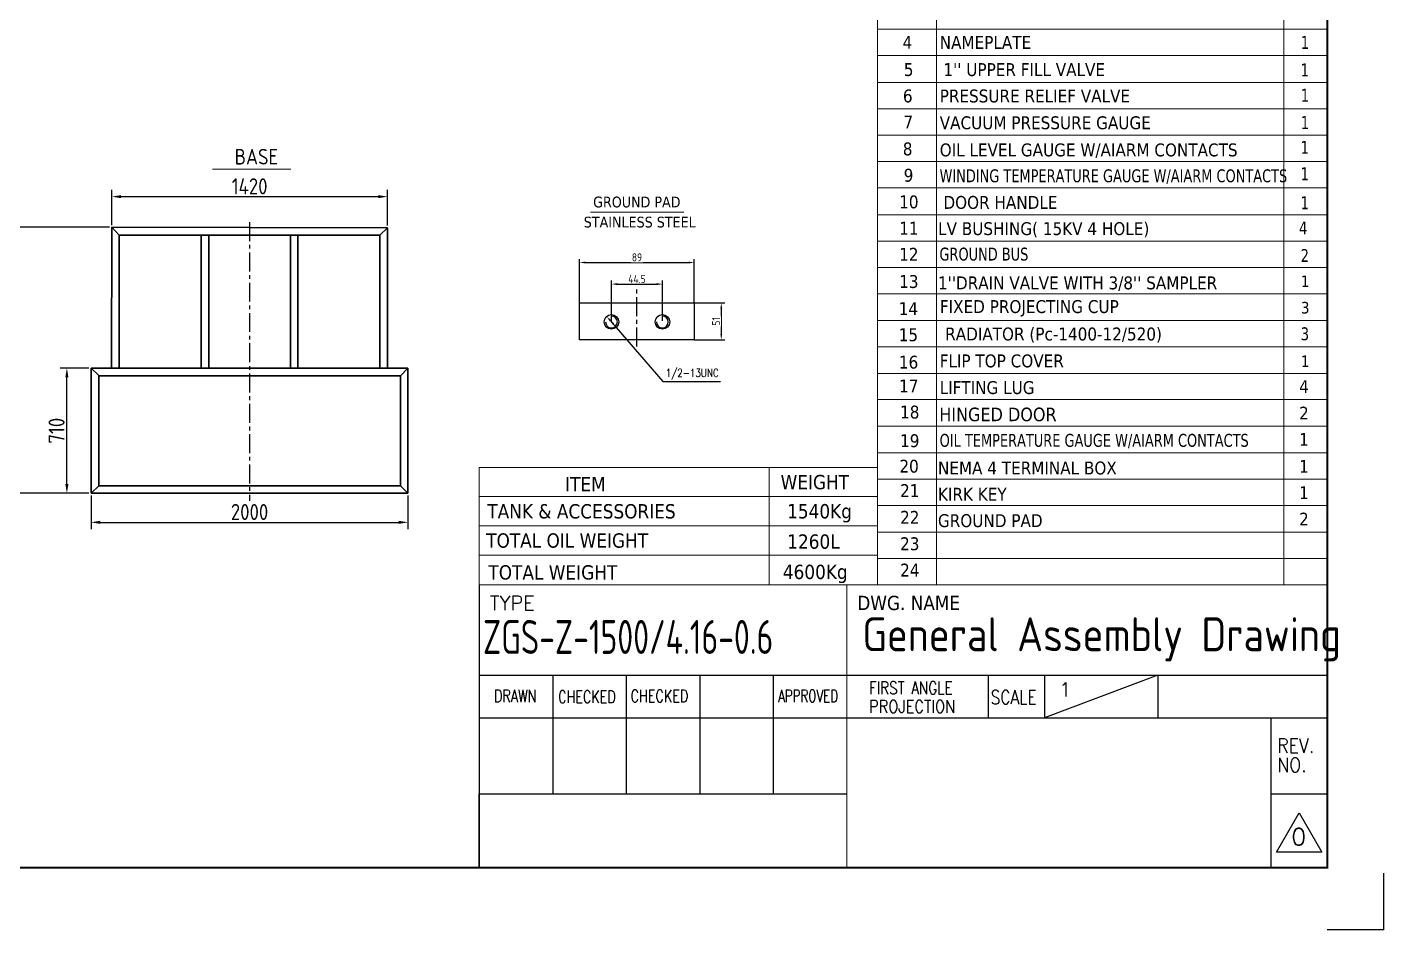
# Model space of a CAD drawing. Header units: millimetres. Extents: x 45841 to 102963, y -329287 to -163666.
# Drawn here: x 72177 to 78096, y -171429 to -167493 of the extents above; entities that cross this region are included whole.
import ezdxf

# ---------------------------------------------------------------- set-up
doc = ezdxf.new("R2010")
doc.units = ezdxf.units.MM
doc.header["$LTSCALE"] = 13
doc.linetypes.add('CENTERX2', pattern=[101.6, 63.5, -12.7, 12.7, -12.7])
for name, color, linetype in [('1', 4, 'Continuous'), ('2', 3, 'Continuous'), ('粗实线', 4, 'Continuous')]:
    doc.layers.add(name, color=color, linetype=linetype)
doc.layers.add('paper', color=254, linetype='Continuous', plot=False)
doc.layers.add('标注、文本', color=3, linetype='Continuous', lineweight=25)
doc.layers.add('铁心', color=3, linetype='Continuous', lineweight=0)
doc.styles.add('ROMANS', font='romans.shx', dxfattribs={"bigfont": 'whgtxt.shx'})
doc.styles.get("Standard").update_dxf_attribs({"font": 'gbenor.shx', "bigfont": 'gbcbig.shx'})
doc.styles.add('Tahoma$001', font='tahoma.ttf', dxfattribs={"height": 2.159784})
doc.styles.add('Tahoma_txtstyle_30.40_0_0', font='tahoma.ttf')
doc.styles.add('Tahoma_txtstyle_30.51_0_0', font='tahoma.ttf')
doc.dimstyles.new('1-15', dxfattribs={"dimscale": 20, "dimtxt": 3.5, "dimasz": 2, "dimexe": 1.5, "dimexo": 0.5, "dimgap": 0.5, "dimtad": 1, "dimtoh": 1, "dimdec": 1, "dimdsep": 46, "dimtxsty": 'Standard', "dimcen": 2.5, "dimclrd": 3, "dimclre": 3, "dimclrt": 3, "dimadec": 0, "dimazin": 2, "dimtfac": 1, "dimtdec": 1, "dimtmove": 0, "dimatfit": 2, "dimfxl": 1, "dimarcsym": 0})
doc.dimstyles.new('丁晓菲', dxfattribs={"dimscale": 10, "dimtxt": 3.5, "dimasz": 2.5, "dimexe": 1.5, "dimexo": 0, "dimgap": 0.5, "dimtad": 1, "dimtoh": 1, "dimtxsty": 'Standard', "dimcen": 2.5, "dimclrd": 3, "dimclre": 3, "dimclrt": 2, "dimadec": 0, "dimazin": 0, "dimtfac": 1, "dimtmove": 0, "dimatfit": 2, "dimfxl": 1.5, "dimarcsym": 0})

# ---------------------------------------------------------------- blocks, each defined once
blk = doc.blocks.new('*D1758')
at = {"layer": 'Defpoints', "color": 0, "transparency": 16777216}
for p in [(73749.2, -168232), (72546, -168365.8), (73749.2, -168367.4)]:
    blk.add_point(p, dxfattribs=at)
at = {"layer": '标注、文本', "color": 3, "lineweight": -2, "transparency": 16777216}
for p, q in [((72546, -168355.8), (72546, -168202)), ((73749.2, -168357.4), (73749.2, -168202)), ((72586, -168232), (73709.2, -168232))]:
    blk.add_line(p, q, dxfattribs=at)
at = {"layer": '标注、文本', "color": 3, "transparency": 16777216}
for points in [[(72586, -168225.3), (72586, -168238.6), (72546, -168232)], [(73709.2, -168225.3), (73709.2, -168238.6), (73749.2, -168232)]]:
    blk.add_solid(points, dxfattribs=at)
at = {"layer": '标注、文本', "color": 3, "transparency": 16777216, "insert": (73147.6, -168187), "char_height": 70, "attachment_point": 5}
blk.add_mtext('1420', dxfattribs=at)
blk = doc.blocks.new('*D1759')
at = {"layer": 'Defpoints', "color": 0, "transparency": 16777216}
for p in [(72546, -168365.8), (72119.5, -169525.6), (72455.9, -169525.6)]:
    blk.add_point(p, dxfattribs=at)
at = {"layer": '标注、文本', "color": 3, "lineweight": -2, "transparency": 16777216}
for p, q in [((72536, -168365.8), (72089.5, -168365.8)), ((72119.5, -168405.8), (72119.5, -169485.6)), ((72445.9, -169525.6), (72089.5, -169525.6))]:
    blk.add_line(p, q, dxfattribs=at)
at = {"layer": '标注、文本', "color": 3, "transparency": 16777216}
for points in [[(72112.8, -168405.8), (72126.2, -168405.8), (72119.5, -168365.8)], [(72112.8, -169485.6), (72126.2, -169485.6), (72119.5, -169525.6)]]:
    blk.add_solid(points, dxfattribs=at)
at = {"layer": '标注、文本', "color": 3, "transparency": 16777216, "insert": (72074.5, -168945.7), "char_height": 70, "attachment_point": 5, "rotation": 90}
blk.add_mtext('1495', dxfattribs=at)
blk = doc.blocks.new('*D1760')
at = {"layer": 'Defpoints', "color": 0, "transparency": 16777216}
for p in [(72350.3, -168979.6), (72455.9, -168979.6), (72455.9, -169525.6)]:
    blk.add_point(p, dxfattribs=at)
at = {"layer": '标注、文本', "color": 3, "lineweight": -2, "transparency": 16777216}
for p, q in [((72445.9, -168979.6), (72320.3, -168979.6)), ((72350.3, -169485.6), (72350.3, -169019.6)), ((72445.9, -169525.6), (72320.3, -169525.6))]:
    blk.add_line(p, q, dxfattribs=at)
at = {"layer": '标注、文本', "color": 3, "transparency": 16777216}
for points in [[(72343.7, -169019.6), (72357, -169019.6), (72350.3, -168979.6)], [(72343.7, -169485.6), (72357, -169485.6), (72350.3, -169525.6)]]:
    blk.add_solid(points, dxfattribs=at)
at = {"layer": '标注、文本', "color": 3, "transparency": 16777216, "insert": (72305.3, -169252.6), "char_height": 70, "attachment_point": 5, "rotation": 90}
blk.add_mtext('710', dxfattribs=at)
blk = doc.blocks.new('*D1761')
at = {"layer": 'Defpoints', "color": 0, "transparency": 16777216}
for p in [(72456, -169525.6), (73838.3, -169525.6), (73838.3, -169652.3)]:
    blk.add_point(p, dxfattribs=at)
at = {"layer": '标注、文本', "color": 3, "lineweight": -2, "transparency": 16777216}
for p, q in [((72456, -169535.6), (72456, -169682.3)), ((73838.3, -169535.6), (73838.3, -169682.3)), ((72496, -169652.3), (73798.3, -169652.3))]:
    blk.add_line(p, q, dxfattribs=at)
at = {"layer": '标注、文本', "color": 3, "transparency": 16777216}
for points in [[(72496, -169645.6), (72496, -169659), (72456, -169652.3)], [(73798.3, -169645.6), (73798.3, -169659), (73838.3, -169652.3)]]:
    blk.add_solid(points, dxfattribs=at)
at = {"layer": '标注、文本', "color": 3, "transparency": 16777216, "insert": (73147.2, -169607.3), "char_height": 70, "attachment_point": 5}
blk.add_mtext('2000', dxfattribs=at)
blk = doc.blocks.new('*D1794')
at = {"layer": 'Defpoints', "color": 0, "transparency": 16777216}
for p in [(75087.4, -168695.8), (75087.4, -168855.8), (75205.3, -168855.8)]:
    blk.add_point(p, dxfattribs=at)
at = {"layer": '标注、文本', "color": 3, "lineweight": -2, "transparency": 16777216}
for p, q in [((75087.4, -168695.8), (75220.3, -168695.8)), ((75205.3, -168720.8), (75205.3, -168830.8)), ((75087.4, -168855.8), (75220.3, -168855.8))]:
    blk.add_line(p, q, dxfattribs=at)
at = {"layer": '标注、文本', "color": 3, "transparency": 16777216}
for points in [[(75201.1, -168720.8), (75209.4, -168720.8), (75205.3, -168695.8)], [(75201.1, -168830.8), (75209.4, -168830.8), (75205.3, -168855.8)]]:
    blk.add_solid(points, dxfattribs=at)
at = {"layer": '标注、文本', "color": 2, "transparency": 16777216, "insert": (75182.8, -168775.8), "char_height": 35, "attachment_point": 5, "rotation": 90, "bg_fill": 3, "box_fill_scale": 1.1, "bg_fill_color": 256, "bg_fill_true_color": 13158600, "bg_fill_transparency": 0}
blk.add_mtext('51', dxfattribs=at)
blk = doc.blocks.new('*D1797')
at = {"layer": 'Defpoints', "color": 0, "transparency": 16777216}
for p in [(74705.5, -168754.3), (74747, -168802.4)]:
    blk.add_point(p, dxfattribs=at)
at = {"layer": '标注、文本', "color": 3, "lineweight": -2, "transparency": 16777216}
for p, q in [((74721.9, -168773.2), (74730.7, -168783.4)), ((74747, -168802.4), (74950.9, -169038.3)), ((74950.9, -169038.3), (75201.2, -169038.3))]:
    blk.add_line(p, q, dxfattribs=at)
at = {"layer": '标注、文本', "color": 3, "transparency": 16777216}
for points in [[(74725, -168770.5), (74718.7, -168775.9), (74705.5, -168754.3)], [(74733.8, -168780.7), (74727.5, -168786.2), (74747, -168802.4)]]:
    blk.add_solid(points, dxfattribs=at)
at = {"layer": '标注、文本', "color": 2, "transparency": 16777216, "insert": (75078.5, -169006.7), "char_height": 35, "attachment_point": 5, "bg_fill": 3, "box_fill_scale": 1.1, "bg_fill_color": 256, "bg_fill_true_color": 13158600, "bg_fill_transparency": 0}
blk.add_mtext('{\\Fromans,gbcbig|c134;\\W0.8;1/2-13UNC}', dxfattribs=at)
blk = doc.blocks.new('*D1795')
at = {"layer": 'Defpoints', "color": 0, "transparency": 16777216}
for p in [(74948.5, -168613.4), (74726.3, -168773.3), (74948.5, -168773.3)]:
    blk.add_point(p, dxfattribs=at)
at = {"layer": '标注、文本', "color": 3, "lineweight": -2, "transparency": 16777216}
for p, q in [((74726.3, -168773.3), (74726.3, -168598.4)), ((74751.3, -168613.4), (74923.5, -168613.4)), ((74948.5, -168773.3), (74948.5, -168598.4))]:
    blk.add_line(p, q, dxfattribs=at)
at = {"layer": '标注、文本', "color": 3, "transparency": 16777216}
for points in [[(74751.3, -168609.2), (74751.3, -168617.6), (74726.3, -168613.4)], [(74923.5, -168609.2), (74923.5, -168617.6), (74948.5, -168613.4)]]:
    blk.add_solid(points, dxfattribs=at)
at = {"layer": '标注、文本', "color": 2, "transparency": 16777216, "insert": (74837.4, -168590.9), "char_height": 35, "attachment_point": 5, "bg_fill": 3, "box_fill_scale": 1.1, "bg_fill_color": 256, "bg_fill_true_color": 13158600, "bg_fill_transparency": 0}
blk.add_mtext('44.5', dxfattribs=at)
blk = doc.blocks.new('*D1796')
at = {"layer": 'Defpoints', "color": 0, "transparency": 16777216}
for p in [(75087.4, -168519.3), (74587.4, -168695.8), (75087.4, -168695.8)]:
    blk.add_point(p, dxfattribs=at)
at = {"layer": '标注、文本', "color": 3, "lineweight": -2, "transparency": 16777216}
for p, q in [((74587.4, -168695.8), (74587.4, -168504.3)), ((74612.4, -168519.3), (75062.4, -168519.3)), ((75087.4, -168695.8), (75087.4, -168504.3))]:
    blk.add_line(p, q, dxfattribs=at)
at = {"layer": '标注、文本', "color": 3, "transparency": 16777216}
for points in [[(74612.4, -168515.2), (74612.4, -168523.5), (74587.4, -168519.3)], [(75062.4, -168515.2), (75062.4, -168523.5), (75087.4, -168519.3)]]:
    blk.add_solid(points, dxfattribs=at)
at = {"layer": '标注、文本', "color": 2, "transparency": 16777216, "insert": (74837.4, -168496.8), "char_height": 35, "attachment_point": 5, "bg_fill": 3, "box_fill_scale": 1.1, "bg_fill_color": 256, "bg_fill_true_color": 13158600, "bg_fill_transparency": 0}
blk.add_mtext('89', dxfattribs=at)

msp = doc.modelspace()

# ---------------------------------------------------------------- linework, layer by layer
at = {"layer": '1', "color": 1, "linetype": 'CENTERX2', "lineweight": -3, "ltscale": 0.1}
for p, q in [((73147.153, -168343.235), (73147.153, -169558.164)), ((74837.39, -168885.157), (74837.39, -168636.393))]:
    msp.add_line(p, q, dxfattribs=at)
at = {"layer": '1'}
for p, q in [((74587.39, -168855.828), (74587.39, -168695.828)), ((74587.39, -168695.828), (75087.39, -168695.828)), ((75087.39, -168695.828), (75087.39, -168855.828)), ((75087.39, -168855.828), (74587.39, -168855.828))]:
    msp.add_line(p, q, dxfattribs=at)
at = {"layer": '1', "const_width": 8.634}
msp.add_lwpolyline([(68377.085, -171158.034), (77849.405, -171158.034), (77849.405, -164349.804), (68377.085, -164349.804), (68377.085, -171158.034)], dxfattribs=at)
at = {"layer": '1'}
for centre in [(74726.265, -168778.328), (74948.515, -168778.328)]:
    msp.add_circle(centre, 31.75, dxfattribs=at)
at = {"layer": '2'}
for p, q in [((74149.28, -169924.659), (74149.28, -171158.034)), ((74149.28, -170319.339), (77849.405, -170319.339)), ((74469.958, -170319.339), (74469.958, -170836.56)), ((74790.635, -170319.339), (74790.635, -170836.56)), ((75111.313, -170319.339), (75111.313, -170836.56)), ((75431.99, -170319.339), (75431.99, -170836.56)), ((76369.355, -170319.339), (76369.355, -170504.345)), ((77109.38, -170319.339), (76616.03, -170504.345)), ((76616.03, -170319.339), (76616.03, -170504.345)), ((77109.38, -170319.339), (77109.38, -170504.345)), ((74149.28, -170504.345), (75752.668, -170504.345)), ((75752.668, -170504.345), (77849.405, -170504.345)), ((77602.73, -170504.345), (77602.73, -171158.034)), ((74149.28, -170836.56), (75752.668, -170836.56)), ((74149.28, -171157.237), (74149.28, -170836.56)), ((77602.73, -170836.56), (77849.405, -170836.56)), ((77627.398, -171090.166), (77726.068, -170919.265)), ((77726.068, -170919.265), (77824.738, -171090.166)), ((77824.738, -171090.166), (77627.398, -171090.166))]:
    msp.add_line(p, q, dxfattribs=at)
at = {"layer": 'paper'}
for q in [(78096.08, -171182.701), (77849.405, -171429.376)]:
    msp.add_line((78096.08, -171429.376), q, dxfattribs=at)
at = {"layer": '标注、文本', "color": 4, "lineweight": 30}
for p, q in [((72545.118, -168979.574), (72545.967, -168365.756)), ((72545.967, -168365.756), (73749.18, -168367.42)), ((72545.967, -168365.756), (72578.289, -168400.358)), ((72578.289, -168978.924), (72578.289, -168400.358)), ((72578.289, -168400.358), (73716.002, -168400.358)), ((72935.792, -168400.358), (72935.792, -168979.098)), ((72968.97, -168400.358), (72968.97, -168979.098)), ((73325.336, -168400.358), (73325.336, -168979.098)), ((73358.514, -168400.358), (73358.514, -168979.098)), ((73716.002, -168400.358), (73749.18, -168367.42)), ((73716.002, -168400.358), (73716.002, -168979.098)), ((73749.18, -168367.42), (73749.18, -168979.098)), ((72455.946, -168979.574), (73838.346, -168979.574)), ((72489.124, -169012.71), (72455.946, -168979.574)), ((73805.169, -169012.752), (73838.346, -168979.574)), ((72489.124, -169012.752), (72489.124, -169492.444)), ((72489.124, -169012.752), (73805.169, -169012.752)), ((72455.96, -169525.622), (72489.124, -169492.444)), ((73805.169, -169492.444), (73838.346, -169525.622))]:
    msp.add_line(p, q, dxfattribs=at)
at = {"layer": '粗实线', "lineweight": 30}
for p, q in [((72455.946, -168979.574), (72455.946, -169525.622)), ((73838.346, -168979.574), (73838.346, -169525.622)), ((73805.169, -169012.752), (73805.169, -169492.444)), ((72455.96, -169525.622), (73838.346, -169525.622)), ((72489.124, -169492.444), (73805.169, -169492.444))]:
    msp.add_line(p, q, dxfattribs=at)
at = {"layer": '铁心'}
for p, q in [((73327.841, -168111.502), (72985.843, -168111.502)), ((74634.617, -168299.248), (75042.236, -168299.248)), ((74149.598, -169413.068), (74149.598, -169583.175)), ((74149.598, -169583.175), (74149.598, -169413.068)), ((74149.598, -169413.068), (75887.461, -169413.068)), ((75414.093, -169413.068), (75414.093, -169583.175)), ((75414.093, -169583.175), (75414.093, -169413.068)), ((74149.598, -169540.04), (75887.461, -169540.04)), ((74149.598, -169779.637), (74149.598, -169583.175)), ((74149.598, -169583.175), (74149.598, -169779.637)), ((75414.093, -169779.637), (75414.093, -169583.175)), ((75414.093, -169583.175), (75414.093, -169779.637)), ((74149.598, -169667.541), (75887.461, -169667.541)), ((74149.598, -169924.659), (74149.598, -169779.637)), ((74149.598, -169779.637), (74149.598, -169924.659)), ((74149.598, -169795.042), (75887.461, -169795.042)), ((75414.093, -169924.659), (75414.093, -169779.637)), ((75414.093, -169779.637), (75414.093, -169924.659)), ((74149.28, -169924.659), (77849.405, -169924.659)), ((75752.668, -169924.659), (75752.668, -171158.034))]:
    msp.add_line(p, q, dxfattribs=at)
for points in [[(75887.461, -169924.659), (75887.461, -166924.735)], [(77659.247, -167039.805), (77659.247, -169924.659)], [(75887.461, -168193.842), (77849.405, -168193.842), (77849.405, -167157.262)], [(75887.461, -167157.262), (75887.461, -168193.842)], [(76143.861, -167157.262), (76143.861, -168193.842)], [(75887.461, -167501.993), (77849.405, -167501.993), (77849.405, -167616.585)], [(75887.461, -167501.993), (75887.461, -167616.585), (77849.405, -167616.585)], [(77849.405, -167501.993), (75887.461, -167501.993), (75887.461, -167501.993)], [(75887.461, -168425.891), (75887.461, -167501.993), (75887.461, -167501.993)], [(76143.861, -167501.993), (76143.861, -167616.585), (76143.861, -167616.585)], [(75887.461, -167616.585), (75887.461, -169924.659)], [(77849.405, -167616.585), (75887.461, -167616.585), (75887.461, -167616.585)], [(76143.861, -167616.585), (76143.861, -169694.52)], [(77849.405, -167734.041), (75887.461, -167734.041), (75887.461, -167734.041)], [(77849.405, -167734.041), (75887.461, -167734.041), (75887.461, -167734.041)], [(77849.405, -169694.52), (77849.405, -167731.654)], [(77849.405, -167849.111), (75887.461, -167849.111), (75887.461, -167849.111)], [(77849.405, -167849.111), (75887.461, -167849.111), (75887.461, -167849.111)], [(77849.405, -167963.703), (75887.461, -167963.703), (75887.461, -167963.703)], [(77849.405, -167963.703), (75887.461, -167963.703)], [(77849.405, -168078.772), (75887.461, -168078.772), (75887.461, -168078.772)], [(77849.405, -168078.772), (75887.461, -168078.772), (75887.461, -168078.772)], [(77849.405, -168193.842), (75887.461, -168193.842), (75887.461, -168193.842)], [(77849.405, -168310.821), (75887.461, -168310.821), (75887.461, -168310.821)], [(77849.405, -168425.891), (75887.461, -168425.891), (75887.461, -168425.891)], [(77849.405, -168540.96), (75887.461, -168540.96), (75887.461, -168540.96)], [(77849.405, -168655.552), (75887.461, -168655.552)], [(75887.461, -169924.659), (75887.461, -168655.552), (77849.405, -168655.552)], [(75887.461, -168655.552), (75887.461, -169924.659)], [(76143.861, -168655.552), (76143.861, -169924.659)], [(77849.405, -168772.532), (75887.461, -168772.532)], [(77849.405, -168887.601), (75887.461, -168887.601)], [(77849.405, -169002.67), (75887.461, -169002.67)], [(77849.405, -169117.263), (75887.461, -169117.263)], [(77849.405, -169232.332), (75887.461, -169232.332), (75887.461, -169232.332)], [(77849.405, -169349.789), (75887.461, -169349.789), (75887.461, -169349.789)], [(77849.405, -169464.381), (75887.461, -169464.381), (75887.461, -169464.381)], [(77849.405, -169579.45), (75887.461, -169579.45), (75887.461, -169579.45)], [(77849.405, -169694.52), (75887.461, -169694.52), (75887.461, -169694.52)], [(77849.405, -169809.589), (75887.461, -169809.589), (75887.461, -169809.589)]]:
    msp.add_lwpolyline(points, dxfattribs=at)

# ---------------------------------------------------------------- texts
at = {"layer": '1', "color": 4, "width": 0.8}
msp.add_text('ZGS-Z-1500/4.16-0.6', height=148.005, dxfattribs=at).set_placement((74165.646, -170226.076))
at = {"layer": '1', "color": 4}
msp.add_text('General Assembly Drawing', height=148.005, dxfattribs=at).set_placement((75820.981, -170214.419))
at = {"layer": '2', "style": 'ROMANS'}
for s, height, p in [('TYPE', 61.6688, (74195.446, -170034.945)), ('1', 61.669, (76680.112, -170412.145))]:
    msp.add_text(s, height=height, dxfattribs=at).set_placement(p)
for s, height, width, p in [('FIRST ANGLE', 54.2685, 0.8, (75850.03, -170401.212)), ('DRAWN', 54.2685, 0.75, (74213.552, -170436.55)), ('CHECKED', 54.2685, 0.75, (74493.547, -170439.99)), ('CHECKED', 54.2685, 0.75, (74809.847, -170436.55)), ('APPROVED', 54.2685, 0.7, (75452.814, -170436.55)), ('SCALE', 61.6688, 0.8, (76380.257, -170445.929)), ('PROJECTION', 54.2685, 0.86, (75850.03, -170482.544)), ('REV.', 61.6688, 0.9, (77630.777, -170656.979)), ('NO.', 61.6688, 0.9, (77630.777, -170741.078))]:
    msp.add_text(s, height=height, dxfattribs=dict(at, width=width)).set_placement(p)
at = {"layer": '2', "color": 4, "style": 'ROMANS'}
msp.add_text('0', height=74.002, dxfattribs=at).set_placement((77692.933, -171060.563))
at = {"layer": '铁心'}
for s, height, style, p in [('4', 56.232, 'Tahoma_txtstyle_30.40_0_0', (75996.324, -167587.459)), ('NAMEPLATE', 56.2319, 'Tahoma_txtstyle_30.40_0_0', (76158.302, -167587.698)), ('5', 56.232, 'Tahoma_txtstyle_30.40_0_0', (76001.74, -167705.871)), ("1'' UPPER FILL VALVE", 56.23192, 'Tahoma_txtstyle_30.40_0_0', (76174.457, -167706.144)), ('6', 56.232, 'Tahoma_txtstyle_30.40_0_0', (75997.846, -167820.94)), ('PRESSURE RELIEF VALVE', 56.23192, 'Tahoma_txtstyle_30.40_0_0', (76158.302, -167821.187)), ('7', 56.232, 'Tahoma_txtstyle_30.40_0_0', (76000.262, -167934.577)), ('VACUUM PRESSURE GAUGE ', 56.23192, 'Tahoma_txtstyle_30.40_0_0', (76158.302, -167937.92)), ('8', 56.232, 'Tahoma_txtstyle_30.40_0_0', (75997.265, -168052.034)), ('OIL LEVEL GAUGE W/AIARM CONTACTS ', 56.23192, 'Tahoma_txtstyle_30.40_0_0', (76158.302, -168056.384)), ('9', 56.232, 'Tahoma_txtstyle_30.40_0_0', (76001.093, -168166.865)), ('GROUND PAD  ', 46.95689, 'Tahoma$001', (74646.192, -168278.896)), ('10', 56.2319, 'Tahoma_txtstyle_30.40_0_0', (75981.522, -168282.889)), ('DOOR HANDLE', 56.23192, 'Tahoma_txtstyle_30.40_0_0', (76174.457, -168285.311)), ('STAINLESS STEEL ', 46.95689, 'Tahoma$001', (74605.407, -168366.418)), ('11', 56.2319, 'Tahoma_txtstyle_30.40_0_0', (75981.522, -168397.959)), ('LV BUSHING( 15KV 4 HOLE)', 56.23192, 'Tahoma_txtstyle_30.40_0_0', (76151.271, -168399.618)), ('12', 56.2319, 'Tahoma_txtstyle_30.40_0_0', (75981.522, -168511.596)), ('13', 56.2319, 'Tahoma_txtstyle_30.40_0_0', (75981.522, -168630.246)), ("1''DRAIN VALVE WITH 3/8'' SAMPLER ", 56.23192, 'Tahoma_txtstyle_30.40_0_0', (76150.663, -168636.188)), ('1', 50.452, 'Tahoma$001', (77733.848, -168626.427)), ('14', 56.2319, 'Tahoma_txtstyle_30.40_0_0', (75979.374, -168748.462)), ('FIXED PROJECTING CUP', 56.23192, 'Tahoma_txtstyle_30.40_0_0', (76159.112, -168739.542)), ('3', 50.452, 'Tahoma$001', (77733.848, -168741.496)), ('15', 56.2319, 'Tahoma_txtstyle_30.40_0_0', (75979.374, -168862.491)), ('RADIATOR (Pc-1400-12/520)  ', 56.23192, 'Tahoma_txtstyle_30.40_0_0', (76182.128, -168859.05)), ('16', 56.2319, 'Tahoma_txtstyle_30.40_0_0', (75980.159, -168981.872)), ('FLIP TOP COVER', 56.23192, 'Tahoma_txtstyle_30.40_0_0', (76158.302, -168976.41)), ('1', 50.795, 'Tahoma$001', (77733.848, -168975.455)), ('17', 56.2319, 'Tahoma_txtstyle_30.40_0_0', (75981.212, -169085.906)), ('LIFTING LUG', 56.23192, 'Tahoma_txtstyle_30.40_0_0', (76158.302, -169092.742)), ('4', 55.191, 'Tahoma$001', (77726.686, -169088.137)), ('18', 56.2319, 'Tahoma_txtstyle_30.40_0_0', (75985.464, -169199.472)), ('HINGED DOOR', 59.1915, 'Tahoma_txtstyle_30.40_0_0', (76156.549, -169211.322)), ('2', 55.191, 'Tahoma$001', (77726.686, -169203.207)), ('19', 56.2319, 'Tahoma_txtstyle_30.40_0_0', (75985.464, -169324.473)), ('1', 55.191, 'Tahoma$001', (77726.686, -169318.276)), ('20', 56.2319, 'Tahoma_txtstyle_30.40_0_0', (75982.457, -169435.523)), ('NEMA 4 TERMINAL BOX', 56.23192, 'Tahoma_txtstyle_30.40_0_0', (76150.663, -169443.346)), ('1', 55.191, 'Tahoma$001', (77726.686, -169435.733)), ('ITEM', 62.517, 'Tahoma_txtstyle_30.51_0_0', (74524.135, -169517.517)), ('21', 56.2319, 'Tahoma_txtstyle_30.40_0_0', (75985.464, -169542.003)), ('KIRK KEY', 56.2319, 'Tahoma_txtstyle_30.40_0_0', (76150.663, -169557.938)), ('1', 55.191, 'Tahoma$001', (77726.686, -169550.325)), ('TANK & ACCESSORIES', 62.51702, 'Tahoma_txtstyle_30.51_0_0', (74184.637, -169635.463)), ('1540Kg', 62.517, 'Tahoma_txtstyle_30.51_0_0', (75492.52, -169635.128)), ('22', 56.2319, 'Tahoma_txtstyle_30.40_0_0', (75985.464, -169658.685)), ('GROUND PAD  ', 56.23192, 'Tahoma_txtstyle_30.40_0_0', (76150.663, -169673.007)), ('2', 55.191, 'Tahoma$001', (77726.686, -169665.394)), ('TOTAL OIL WEIGHT', 62.51702, 'Tahoma_txtstyle_30.51_0_0', (74179.766, -169762.772)), ('1260L', 62.517, 'Tahoma_txtstyle_30.51_0_0', (75492.922, -169767.416)), ('23', 56.2319, 'Tahoma_txtstyle_30.40_0_0', (75985.464, -169773.754)), ('TOTAL WEIGHT', 62.51702, 'Tahoma_txtstyle_30.51_0_0', (74189.509, -169901.65)), ('4600Kg', 62.517, 'Tahoma_txtstyle_30.51_0_0', (75473.82, -169899.671)), ('24', 56.2319, 'Tahoma_txtstyle_30.40_0_0', (75985.464, -169888.824)), ('DWG. NAME', 62.3068, 'Tahoma_txtstyle_30.40_0_0', (75798.834, -170034.945))]:
    msp.add_text(s, height=height, dxfattribs=dict(at, style=style)).set_placement(p)
at = {"layer": '铁心', "style": 'Tahoma_txtstyle_30.40_0_0', "width": 0.85}
for s, height, p in [('1', 56.232, (77733.848, -167587.698)), ('1', 56.232, (77733.171, -167707.574)), ('1', 56.232, (77733.848, -167818.076)), ('1', 56.232, (77733.848, -167936.965)), ('1', 56.232, (77732.946, -168045.274)), ('1', 56.232, (77732.946, -168160.344)), ('WINDING TEMPERATURE GAUGE W/AIARM CONTACTS  ', 56.23192, (76157.891, -168169.243)), ('1', 56.232, (77733.171, -168286.741)), ('4', 56.232, (77725.997, -168396.765)), (' GROUND BUS ', 56.23192, (76139.3, -168510.684)), ('2', 56.232, (77733.171, -168516.88)), ('3', 56.232, (77733.848, -168858.237)), ('OIL TEMPERATURE GAUGE W/AIARM CONTACTS  ', 56.23192, (76157.891, -169322.803))]:
    msp.add_text(s, height=height, dxfattribs=at).set_placement(p)
at = {"layer": '铁心'}
msp.add_text('BASE', height=68.0388, dxfattribs=at).set_placement((73082.56, -168091.89))
at = {"layer": '铁心', "insert": (75464.11, -169445.521), "char_height": 62.517, "width": 740.25289, "attachment_point": 1, "style": 'Tahoma_txtstyle_30.51_0_0'}
msp.add_mtext('WEIGHT', dxfattribs=at)

# ---------------------------------------------------------------- dimensions: what is measured, and where the dimension line sits
at = {"layer": '标注、文本'}
for base, p1, p2, text, picture, middle in [((73749.18, -168231.969), (72545.967, -168365.756), (73749.18, -168367.42), '1420', '*D1758', (73147.573, -168186.969)), ((73838.346, -169652.305), (72455.96, -169525.622), (73838.346, -169525.622), '2000', '*D1761', (73147.153, -169607.305))]:
    dim = msp.add_linear_dim(base=base, p1=p1, p2=p2, text=text, dimstyle='1-15', dxfattribs=at)
    dim.commit()
    dim.dimension.update_dxf_attribs({"geometry": picture, "text_midpoint": middle})
for base, p1, p2, text, picture, middle in [((72119.512, -169525.622), (72545.967, -168365.756), (72455.946, -169525.622), '1495', '*D1759', (72074.512, -168945.689)), ((72350.342, -168979.574), (72455.946, -169525.622), (72455.946, -168979.574), '710', '*D1760', (72305.342, -169252.598))]:
    dim = msp.add_linear_dim(base=base, p1=p1, p2=p2, angle=90, text=text, dimstyle='1-15', dxfattribs=at)
    dim.commit()
    dim.dimension.update_dxf_attribs({"geometry": picture, "text_midpoint": middle})

# ---------------------------------------------------------------- next in the draw order: dimensions: what is measured, and where the dimension line sits
dim = msp.add_linear_dim(base=(75205.255, -168855.828), p1=(75087.39, -168695.828), p2=(75087.39, -168855.828), angle=90, text='51', dimstyle='丁晓菲', override={"dimtfill": 1, "dimarcsym": 1}, dxfattribs=at)
dim.commit()
dim.dimension.update_dxf_attribs({"geometry": '*D1794', "text_midpoint": (75182.755, -168775.828)})

# ---------------------------------------------------------------- next in the draw order: dimensions: what is measured, and where the dimension line sits
dim = msp.add_diameter_dim_2p(p1=(74705.509, -168754.301), p2=(74747.02, -168802.354), text='{\\Fromans,gbcbig|c134;\\W0.8;1/2-13UNC}', dimstyle='丁晓菲', override={"dimtfill": 1, "dimarcsym": 1}, dxfattribs=at)
dim.commit()
dim.dimension.update_dxf_attribs({"geometry": '*D1797', "text_midpoint": (75078.541, -169038.335), "dimtype": 163})

# ---------------------------------------------------------------- next in the draw order: linework, layer by layer
for centre in [(74726.265, -168778.328), (74948.515, -168778.328)]:
    msp.add_arc(centre, 25.69, 180, 90, dxfattribs=at)

# ---------------------------------------------------------------- next in the draw order: dimensions: what is measured, and where the dimension line sits
dim = msp.add_linear_dim(base=(74948.515, -168613.394), p1=(74726.265, -168773.328), p2=(74948.515, -168773.328), text='44.5', dimstyle='丁晓菲', override={"dimtfill": 1, "dimarcsym": 1}, dxfattribs=at)
dim.commit()
dim.dimension.update_dxf_attribs({"geometry": '*D1795', "text_midpoint": (74837.39, -168590.894)})

# ---------------------------------------------------------------- next in the draw order: dimensions: what is measured, and where the dimension line sits
dim = msp.add_linear_dim(base=(75087.39, -168519.322), p1=(74587.39, -168695.828), p2=(75087.39, -168695.828), text='89', dimstyle='丁晓菲', override={"dimtfill": 1, "dimarcsym": 1}, dxfattribs=at)
dim.commit()
dim.dimension.update_dxf_attribs({"geometry": '*D1796', "text_midpoint": (74837.39, -168496.822)})

doc.saveas('drawing.dxf')
